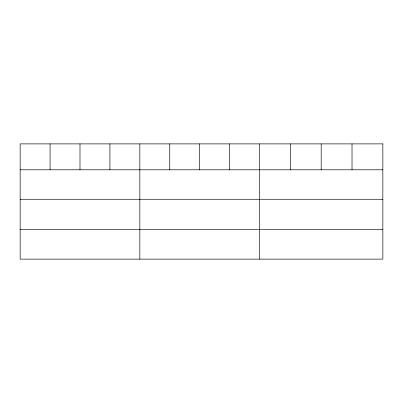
<?xml version="1.0" encoding="UTF-8"?>
<svg xmlns="http://www.w3.org/2000/svg" width="403" height="403" viewBox="0 0 403 403"><rect width="100%" height="100%" fill="white"/><g stroke="black" fill="none" stroke-linecap="round" stroke-linejoin="round"><path stroke-width="0.6" d="M20.15 169.794L382.85 169.794M20.15 199.273L382.85 199.273M20.15 229.645L382.85 229.645M352.021 143.881L352.021 169.794M321.191 143.881L321.191 169.794M290.361 143.881L290.361 169.794M259.532 143.881L259.532 259.119M229.609 143.881L229.609 169.794M199.686 143.881L199.686 169.794M169.764 143.881L169.764 169.794M139.841 143.881L139.841 259.119M109.918 143.881L109.918 169.794M79.996 143.881L79.996 169.794M50.073 143.881L50.073 169.794M382.85 143.881L20.15 143.881L20.15 259.119L382.85 259.119L382.85 143.881"/></g></svg>
